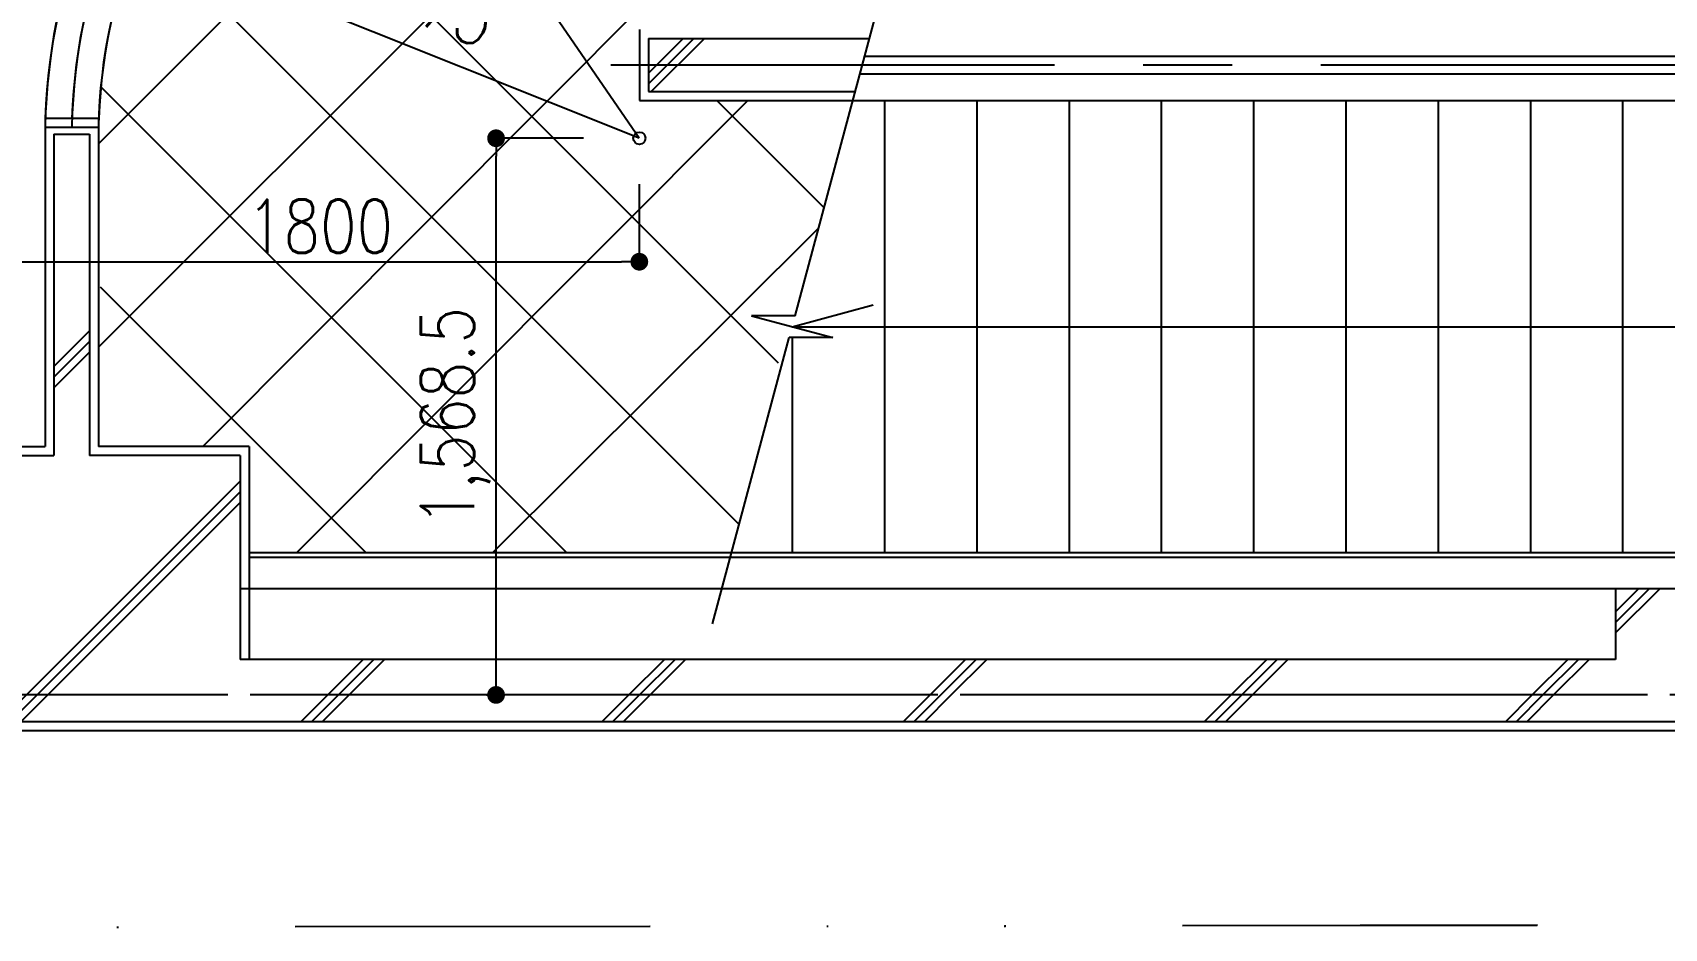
# Model space of a CAD drawing. Header units: millimetres. Extents: x 15495 to 166182, y -39946 to 18307.
# Drawn here: x 30131 to 34728, y -35236 to -32713 of the extents above; entities that cross this region are included whole.
import ezdxf

# ---------------------------------------------------------------- set-up
doc = ezdxf.new("R2010")
doc.units = ezdxf.units.MM
doc.header["$LTSCALE"] = 1000
doc.linetypes.add('CENTER', pattern=[2, 1.25, -0.25, 0.25, -0.25])
doc.linetypes.add('DIVIDEX2', pattern=[2.5, 1, -0.5, 0, -0.5, 0, -0.5])
doc.layers.get('0').update_dxf_attribs({"linetype": 'CONTINUOUS'})
for name, color, linetype in [('1F-A_SITE-100', 1, 'DIVIDEX2'), ('1F-A_SITE-50', 1, 'DIVIDEX2'), ('1F-E_DIM-50', 3, 'CONTINUOUS'), ('1F-E_GRID-100', 1, 'CENTER'), ('1F-E_GRID-50', 1, 'CENTER'), ('1F-F_FINI1-100', 190, 'CONTINUOUS'), ('1F-F_FINI1-50', 190, 'CONTINUOUS'), ('1F-F_FINI2-50', 1, 'CONTINUOUS'), ('1F-F_FITT1-100', 5, 'CONTINUOUS'), ('1F-F_FITT1-50', 5, 'CONTINUOUS'), ('1F-F_HAT1-50', 9, 'CONTINUOUS'), ('1F-F_LAY2-100', 6, 'CONTINUOUS'), ('1F-F_LAY2-50', 6, 'CONTINUOUS'), ('1F-R_EWALL-50', 7, 'CONTINUOUS'), ('1F-R_STAIR-100', 4, 'CONTINUOUS'), ('1F-R_STAIR-50', 4, 'CONTINUOUS'), ('1F-U_LGS-100', 120, 'CONTINUOUS'), ('1F-U_LGS-50', 120, 'CONTINUOUS'), ('F_FITT1-100', 5, 'CONTINUOUS'), ('F_FITT2-100', 1, 'CONTINUOUS')]:
    doc.layers.add(name, color=color, linetype=linetype)
doc.styles.add('DIM', font='romans.shx', dxfattribs={"width": 0.8, "bigfont": 'bigfont.shx'})
doc.dimstyles.new('DIM50_3_3', dxfattribs={"dimscale": 50, "dimtxt": 3, "dimasz": 1, "dimexe": 0, "dimexo": 1, "dimgap": 0.5, "dimtad": 1, "dimdec": 1, "dimdsep": 46, "dimlunit": 6, "dimtxsty": 'DIM', "dimblk1": 'DOT', "dimblk2": 'DOT', "dimsah": 1, "dimcen": 1, "dimclrd": 256, "dimclre": 256, "dimclrt": 256, "dimadec": 0, "dimazin": 0, "dimtfac": 1, "dimtdec": 1, "dimtix": 1, "dimtmove": 2, "dimatfit": 3, "dimldrblk": 'DOT', "dimfxl": 1, "dimtvp": 0.833333, "dimtolj": 1, "dimarcsym": 0})
pattern_1 = [(45, (-28400.75, 19761.25), (-424.264, 424.264), []), (45, (-28370.75, 19761.25), (-424.264, 424.264), []), (45, (-28340.75, 19761.25), (-424.264, 424.264), [])]

# ---------------------------------------------------------------- blocks, each defined once
blk = doc.blocks.new('AW-A01_100')
at = {"layer": 'F_FITT1-100'}
blk.add_arc((1674.7, -31.5), 1600, 93.5833, 178.8719, dxfattribs=at)
at = {"layer": 'F_FITT2-100'}
for radius, start, end in [(1675, 93.4227, 178.9224), (1525, 93.7598, 178.8164)]:
    blk.add_arc((1674.7, -31.5), radius, start, end, dxfattribs=at)
blk = doc.blocks.new('1F-BLOCK_100')
at = {"layer": '1F-A_SITE-100'}
blk.add_line((6829.67, -646.52), (-2552.32, -657.71), dxfattribs=at)
at = {"layer": '1F-E_GRID-100'}
blk.add_line((34140.32, 0), (-8809.61, 0), dxfattribs=at)
at = {"layer": '1F-F_FINI1-100'}
for p, q in [((1800, 1875), (1800, 1675)), ((1800, 1675), (2400.82, 1675)), ((2400.82, 1675), (4930, 1675)), ((125, 1600), (125, 700)), ((125.3, 1600), (275.33, 1600)), ((275, 1600), (275, 700)), ((-960, 700), (125, 700)), ((700, 700), (275, 700)), ((700, 700), (700, 100)), ((6325, 400), (700, 400)), ((4550, 300), (4550, 100)), ((4550, 300), (4950, 300)), ((4550, 100), (700, 100)), ((-960, -100), (6325, -100))]:
    blk.add_line(p, q, dxfattribs=at)
at = {"layer": '1F-F_LAY2-100'}
for p, q in [((275, 1552.94), (1781.61, 3059.09)), ((275, 979.51), (1900, 2603.59)), ((607.83, 2518.67), (2190.64, 935.97)), ((396.67, 2164.32), (2080.69, 480.25)), ((1900, 2034.97), (569.02, 700)), ((282.33, 1713.82), (1595.39, 400)), ((2105.48, 1675), (832.99, 400)), ((2017.79, 1675), (2319.79, 1372.61)), ((1385.59, 400), (2304.67, 1316.18)), ((279.94, 1149.64), (1029.57, 400))]:
    blk.add_line(p, q, dxfattribs=at)
at = {"layer": '1F-R_STAIR-100'}
for p, q in [((2238.2, 1068.11), (2508, 2075)), ((2434.31, 1800), (4930, 1800)), ((2420.91, 1750), (4930, 1750)), ((2490, 1675), (2490, 400)), ((2750, 1675), (2750, 400)), ((3010, 1675), (3010, 400)), ((3270, 1675), (3270, 400)), ((3530, 1675), (3530, 400)), ((3790, 1675), (3790, 400)), ((4050, 1675), (4050, 400)), ((4310, 1675), (4310, 400)), ((4570, 1675), (4570, 400)), ((2238.2, 1068.11), (2115.77, 1068.11)), ((2115.77, 1068.11), (2344.23, 1006.89)), ((2230, 1037.5), (2458.46, 1098.72)), ((2230, 1037.5), (4830, 1037.5)), ((2005.59, 200), (2221.8, 1006.89)), ((2344.23, 1006.89), (2221.8, 1006.89)), ((2230, 1006.89), (2230, 400))]:
    blk.add_line(p, q, dxfattribs=at)
at = {"layer": '1F-U_LGS-100'}
blk.add_line((700, 300), (4550, 300), dxfattribs=at)
at = {"layer": '1F-F_FITT1-100'}
blk.add_blockref('AW-A01_100', (125.3, 1600), dxfattribs=at)
blk = doc.blocks.new('DOT')
at = {"color": 0, "linetype": 'ByBlock'}
blk.add_line((-0.5, 0), (-1, 0), dxfattribs=at)
at = {"color": 0, "linetype": 'ByBlock', "const_width": 0.5}
blk.add_lwpolyline([(-0.25, 0, 1), (0.25, 0, 1)], format="xyb", close=True, dxfattribs=at)
blk = doc.blocks.new('*D873')
at = {"layer": '1F-E_DIM-50', "lineweight": -2}
for p, q in [((31682.3, -33010.2), (31436.4, -33010.2)), ((31436.4, -34528.7), (31436.4, -33060.2)), ((31409, -34578.7), (31436.4, -34578.7))]:
    blk.add_line(p, q, dxfattribs=at)
at = {"layer": '1F-E_DIM-50', "lineweight": -2, "xscale": 50, "yscale": 50, "zscale": 50}
for p, rotation in [((31436.4, -33010.2), 90), ((31436.4, -34578.7), 270)]:
    blk.add_blockref('DOT', p, dxfattribs=dict(at, rotation=rotation))
at = {"layer": '1F-E_DIM-50', "insert": (31322.1, -33794.5), "char_height": 150, "attachment_point": 5, "rotation": 90, "style": 'DIM'}
blk.add_mtext('\\A1;1,568.5', dxfattribs=at)
blk = doc.blocks.new('_DOT')
at = {"color": 0, "linetype": 'ByBlock'}
blk.add_line((-0.5, 0), (-1, 0), dxfattribs=at)
at = {"color": 0, "linetype": 'ByBlock', "const_width": 0.5}
blk.add_lwpolyline([(-0.25, 0, 1), (0.25, 0, 1)], format="xyb", close=True, dxfattribs=at)
blk = doc.blocks.new('*D857')
at = {"layer": '1F-E_DIM-50', "lineweight": -2}
for p, q in [((31840, -33139.8), (31840, -33358.2)), ((30040.7, -33294.5), (30040.7, -33358.2)), ((30090.7, -33358.2), (31790, -33358.2))]:
    blk.add_line(p, q, dxfattribs=at)
at = {"layer": '1F-E_DIM-50', "lineweight": -2, "xscale": 50, "yscale": 50, "zscale": 50, "rotation": 180}
blk.add_blockref('DOT', (30040.7, -33358.2), dxfattribs=at)
at = {"layer": '1F-E_DIM-50', "lineweight": -2, "xscale": 50, "yscale": 50, "zscale": 50}
blk.add_blockref('DOT', (31840, -33358.2), dxfattribs=at)
at = {"layer": '1F-E_DIM-50', "insert": (30940.4, -33258.2), "char_height": 150, "attachment_point": 5, "style": 'DIM'}
blk.add_mtext('\\A1;1800', dxfattribs=at)
blk = doc.blocks.new('AW-A01_50')
at = {"color": 5}
for p, q in [((-99.3, 1669.3), (-124.3, 1669.3)), ((-124.3, 1669.3), (-124.3, 1518.9)), ((-124.3, 1518.9), (-99.3, 1518.9)), ((-1674.3, 56.5), (-1674.3, 31.5)), ((-1674.3, 56.5), (-1522.9, 56.5)), ((-1523.6, 56.5), (-1523.6, 31.5)), ((-1674.3, 31.5), (-1523.6, 31.5))]:
    blk.add_line(p, q, dxfattribs=at)
at = {"color": 1}
for radius, start, end in [(1675, 94.2597, 178.0674), (1524, 94.6798, 177.8771)]:
    blk.add_arc((0, 0), radius, start, end, dxfattribs=at)
at = {"color": 5}
blk.add_arc((0, 0), 1600, 94.4599, 177.9767, dxfattribs=at)
blk = doc.blocks.new('_Open30')
at = {"color": 0, "linetype": 'ByBlock', "lineweight": -2}
for p, q in [((-1, 0.268), (0, 0)), ((0, 0), (-1, -0.268)), ((0, 0), (-1, 0))]:
    blk.add_line(p, q, dxfattribs=at)
blk = doc.blocks.new('*D855')
at = {"layer": '1F-E_DIM-50', "lineweight": -2}
blk.add_line((31840, -33010.2), (30819.6, -31527.4), dxfattribs=at)
at = {"layer": '1F-E_DIM-50', "lineweight": -2, "xscale": 250, "yscale": 250, "zscale": 250, "rotation": 124.5348946068699}
blk.add_blockref('_Open30', (30677.9, -31321.4), dxfattribs=at)
at = {"layer": '1F-E_DIM-50', "insert": (31381.3, -32116), "char_height": 150, "attachment_point": 5, "rotation": 304.5349, "style": 'DIM'}
blk.add_mtext('\\A1;R2,050', dxfattribs=at)
blk = doc.blocks.new('*D856')
at = {"layer": '1F-E_DIM-50', "lineweight": -2}
blk.add_line((31840, -33010.2), (30516.9, -32481), dxfattribs=at)
at = {"layer": '1F-E_DIM-50', "lineweight": -2, "xscale": 250, "yscale": 250, "zscale": 250, "rotation": 158.2008693444363}
blk.add_blockref('_Open30', (30284.8, -32388.2), dxfattribs=at)
at = {"layer": '1F-E_DIM-50', "insert": (31151.8, -32604.7), "char_height": 150, "attachment_point": 5, "rotation": 338.2009, "style": 'DIM'}
blk.add_mtext('\\A1;R1,675', dxfattribs=at)
blk = doc.blocks.new('1F-BLOCK_50')
at = {"layer": '1F-F_HAT1-50'}
h = blk.add_hatch(dxfattribs=at)
h.set_pattern_fill('RC4', color=256, scale=30, style=0)
h.set_pattern_definition(pattern_1)
h.paths.add_polyline_path([(2407.52, 1700), (2447.71, 1850), (1825, 1850), (1825, 1700)])
h = blk.add_hatch(dxfattribs=at)
h.set_pattern_fill('RC4', color=256, scale=30, style=0)
h.set_pattern_definition(pattern_1)
h.paths.add_polyline_path([(675, 675), (250, 675), (250, 1580), (150, 1580), (150, 675), (0, 675), (0, 0), (6300, 0), (6300, 380.03), (6125, 380.03), (6125, 100), (4950, 100), (4950, 300), (4550, 300), (4550, 100), (675, 100)])
h = blk.add_hatch(dxfattribs=at)
h.set_pattern_fill('RC4', color=256, scale=30, style=0)
h.set_pattern_definition(pattern_1)
h.paths.add_polyline_path([(0, 675), (-935, 675), (-935, 0), (0, 0)])
h.paths.add_polyline_path([(-100, 550), (-100, 50), (-810, 50), (-810, 550)], flags=16)
h.paths.add_polyline_path([(0, 0), (-935, 0), (-935, -75), (0, -75)])
h.paths.add_polyline_path([(6300, 0), (0, 0), (0, -75), (6300, -75)])
at = {"layer": '1F-A_SITE-50'}
blk.add_line((6829.97, -646.02), (-2552.32, -657.71), dxfattribs=at)
at = {"layer": '1F-E_DIM-50'}
blk.add_circle((1799.34, 1568.55), 17.28, dxfattribs=at)
at = {"layer": '1F-E_GRID-50'}
for p, q in [((1719.29, 1775), (5251.26, 1775)), ((32453.06, 0), (-4233.66, 0))]:
    blk.add_line(p, q, dxfattribs=at)
at = {"layer": '1F-F_FINI1-50'}
for p, q in [((1800, 1875), (1800, 1675)), ((1800, 1675), (2400.82, 1675)), ((2400.82, 1675), (4930, 1675)), ((125, 1600), (125, 700)), ((275, 1600), (275, 700)), ((-960, 700), (125, 700)), ((700, 700), (275, 700)), ((700, 700), (700, 400)), ((6125, 400), (700, 400)), ((-960, -100), (6325, -100))]:
    blk.add_line(p, q, dxfattribs=at)
at = {"layer": '1F-F_FINI2-50'}
blk.add_line((6125, 387.5), (700, 387.5), dxfattribs=at)
at = {"layer": '1F-F_LAY2-50'}
for p, q in [((275, 1552.94), (1781.61, 3059.09)), ((275, 979.51), (1900, 2603.59)), ((607.83, 2518.67), (2190.64, 935.97)), ((396.67, 2164.32), (2080.69, 480.25)), ((1900, 2034.97), (569.03, 700)), ((282.33, 1713.82), (1595.39, 400)), ((2105.48, 1675), (832.99, 400)), ((2017.79, 1675), (2319.79, 1372.61)), ((1385.59, 400), (2304.67, 1316.18)), ((279.94, 1149.64), (1029.57, 400))]:
    blk.add_line(p, q, dxfattribs=at)
at = {"layer": '1F-R_EWALL-50'}
for p, q in [((1825, 1850), (1825, 1700)), ((1825, 1850), (2447.71, 1850)), ((1825, 1700), (2407.52, 1700)), ((150, 1580), (150, 675)), ((150, 1580), (250, 1580)), ((250, 1580), (250, 675)), ((-935, 675), (150, 675)), ((675, 675), (250, 675)), ((675, 675), (675, 100)), ((4550, 300), (4950, 300)), ((4550, 300), (4550, 100)), ((4550, 100), (675, 100)), ((-935, -75), (6300, -75))]:
    blk.add_line(p, q, dxfattribs=at)
at = {"layer": '1F-R_STAIR-50'}
for p, q in [((2238.2, 1068.11), (2508, 2075)), ((2434.31, 1800), (4930, 1800)), ((2420.91, 1750), (4930, 1750)), ((2490, 1675), (2490, 400)), ((2750, 1675), (2750, 400)), ((3010, 1675), (3010, 400)), ((3270, 1675), (3270, 400)), ((3530, 1675), (3530, 400)), ((3790, 1675), (3790, 400)), ((4050, 1675), (4050, 400)), ((4310, 1675), (4310, 400)), ((4570, 1675), (4570, 400)), ((2115.77, 1068.11), (2344.23, 1006.89)), ((2238.2, 1068.11), (2115.77, 1068.11)), ((2230, 1037.5), (2458.46, 1098.72)), ((2230, 1037.5), (4830, 1037.5)), ((2005.59, 200), (2221.8, 1006.89)), ((2344.23, 1006.89), (2221.8, 1006.89)), ((2230, 1006.89), (2230, 400))]:
    blk.add_line(p, q, dxfattribs=at)
at = {"layer": '1F-U_LGS-50'}
blk.add_line((675, 300), (4550, 300), dxfattribs=at)
at = {"layer": '1F-F_FITT1-50'}
blk.add_blockref('AW-A01_50', (1799.34, 1568.55), dxfattribs=at)
at = {"layer": '1F-E_DIM-50'}
for mpoint, picture, middle in [((637.17, 3257.3), '*D855', (1340.57, 2462.72)), ((244.11, 2190.56), '*D856', (1111.06, 1974.05))]:
    dim = blk.add_radius_dim(center=(1799.34, 1568.55), mpoint=mpoint, dimstyle='DIM50_3_3', override={"dimasz": 5, "dimblk2": 'Open30'}, dxfattribs=at)
    dim.commit()
    dim.dimension.update_dxf_attribs({"geometry": picture, "text_midpoint": middle, "dimtype": 132, "insert": (-30040.71, 34578.74)})
dim = blk.add_linear_dim(base=(1395.6645, 1568.5473), p1=(1418.2595, 0), p2=(1691.5893, 1568.5473), angle=90, dimstyle='DIM50_3_3', dxfattribs=at)
dim.commit()
dim.dimension.update_dxf_attribs({"geometry": '*D873', "text_midpoint": (1281.3788, 784.2736), "insert": (-30040.7082, 34578.7359)})
dim = blk.add_linear_dim(base=(1799.34, 1220.58), p1=(0, 1334.25), p2=(1799.34, 1488.92), text='1800', dimstyle='DIM50_3_3', dxfattribs=at)
dim.commit()
dim.dimension.update_dxf_attribs({"geometry": '*D857', "text_midpoint": (899.67, 1320.58), "insert": (-30040.71, 34578.74)})

msp = doc.modelspace()

# ---------------------------------------------------------------- block references
for name in ['1F-BLOCK_100', '1F-BLOCK_50']:
    msp.add_blockref(name, (30040.7, -34578.7))

doc.saveas('drawing.dxf')
